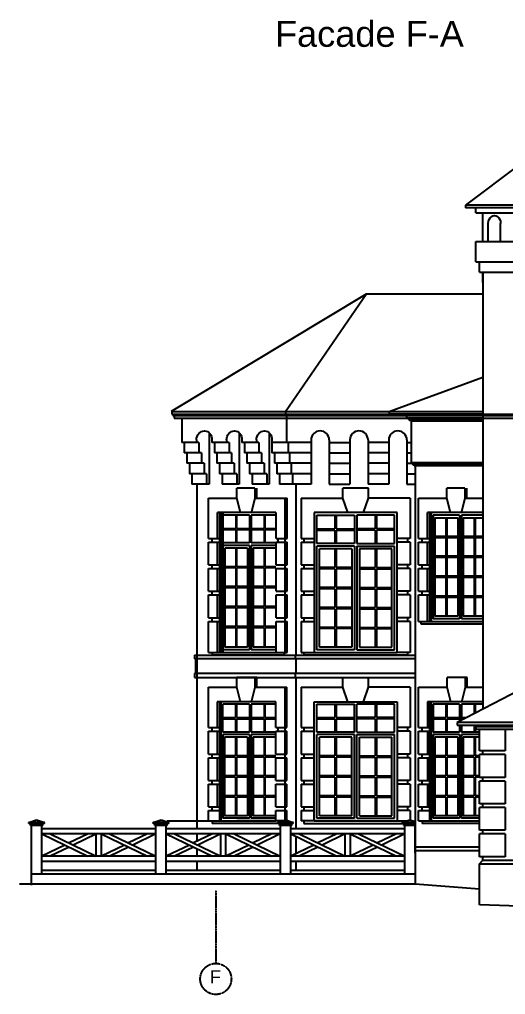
# Model space of a CAD drawing. Header units: millimetres. Extents: x -112665 to -16847, y 30630 to 100849.
# Drawn here: x -80900 to -71514, y 60683 to 79495 of the extents above; entities that cross this region are included whole.
import ezdxf

# ---------------------------------------------------------------- set-up
doc = ezdxf.new("R2010")
doc.units = ezdxf.units.MM
doc.linetypes.add('CENTER2', pattern=[1.125, 0.75, -0.125, 0.125, -0.125])
doc.layers.add('axis', color=40, linetype='CENTER2')
doc.layers.add('wall', color=5, linetype='Continuous')
doc.layers.add('txt', color=7, linetype='Continuous', lineweight=13)
doc.styles.get("Standard").update_dxf_attribs({"font": 'arial.ttf'})

msp = doc.modelspace()

# ---------------------------------------------------------------- linework, layer by layer
at = {"layer": 'axis'}
msp.add_line((-77109, 62688), (-77109, 61283), dxfattribs=at)
at = {"layer": 'axis', "color": 3}
msp.add_circle((-77109, 60983), 300, dxfattribs=at)
at = {"layer": 'wall', "color": 18, "true_color": 0x000000}
for p, q in [((-71224, 76712), (-72289, 75912)), ((-72289, 75912), (-72289, 75862)), ((-70159, 75912), (-72289, 75912)), ((-70159, 75862), (-72289, 75862)), ((-72089, 75762), (-72089, 75862)), ((-72089, 75762), (-70359, 75762)), ((-71949, 75212), (-71949, 75762)), ((-71846, 75212), (-71846, 75562)), ((-71610, 75212), (-71610, 75562)), ((-72089, 75212), (-70359, 75212)), ((-72089, 74818), (-72089, 75212)), ((-72089, 74818), (-70359, 74818)), ((-72019, 74618), (-72019, 74818)), ((-72019, 74618), (-70429, 74618)), ((-71949, 74618), (-71949, 66208)), ((-71949, 74418), (-71949, 74618)), ((-74205, 74196), (-77969, 71932)), ((-75764, 71932), (-74205, 74196)), ((-71949, 74196), (-74205, 74196)), ((-73759, 71932), (-71949, 72593)), ((-77969, 71932), (-71949, 71932)), ((-77961, 71932), (-77961, 71882)), ((-77961, 71882), (-71159, 71882)), ((-77941, 71882), (-77941, 71852)), ((-75764, 71932), (-75764, 71882)), ((-75756, 71882), (-75756, 71852)), ((-73759, 71932), (-73759, 71882)), ((-71949, 71882), (-73759, 71882)), ((-73429, 71882), (-73429, 71802)), ((-77941, 71852), (-71159, 71852)), ((-77911, 71852), (-77911, 71802)), ((-77911, 71802), (-71159, 71802)), ((-77767, 71802), (-77767, 71332)), ((-75743, 71852), (-75743, 71802)), ((-75742, 71802), (-75742, 71332)), ((-71949, 71802), (-73429, 71802)), ((-71949, 71762), (-73349, 71762)), ((-73349, 71742), (-73349, 71762)), ((-71949, 71742), (-73349, 71742)), ((-73329, 70942), (-73329, 71742)), ((-77236, 71519), (-77236, 70532)), ((-76656, 71519), (-76656, 70532)), ((-76077, 71519), (-76077, 70532)), ((-77434, 71332), (-77767, 71332)), ((-77717, 71332), (-77717, 71132)), ((-77484, 71382), (-77484, 71332)), ((-77434, 71332), (-77434, 71132)), ((-77236, 71382), (-77236, 71332)), ((-77187, 71382), (-77187, 71332)), ((-76854, 71332), (-77187, 71332)), ((-77137, 71332), (-77137, 71132)), ((-76904, 71382), (-76904, 71332)), ((-76854, 71332), (-76854, 71132)), ((-76656, 71382), (-76656, 71332)), ((-76607, 71382), (-76607, 71332)), ((-76275, 71332), (-76607, 71332)), ((-76557, 71332), (-76557, 71132)), ((-76324, 71382), (-76324, 71332)), ((-76275, 71332), (-76275, 71132)), ((-76077, 71382), (-76077, 71332)), ((-76027, 71382), (-76027, 71332)), ((-75269, 71332), (-76027, 71332)), ((-76027, 71332), (-76027, 71132)), ((-75713, 71332), (-75713, 71132)), ((-75269, 71382), (-75269, 70532)), ((-74919, 71382), (-74919, 70532)), ((-74919, 71332), (-74519, 71332)), ((-74519, 71382), (-74519, 70532)), ((-74169, 71382), (-74169, 70532)), ((-73769, 71332), (-74169, 71332)), ((-73769, 71382), (-73769, 70532)), ((-73419, 71382), (-73419, 70532)), ((-73419, 71332), (-73329, 71332)), ((-77385, 71132), (-77717, 71132)), ((-77668, 71132), (-77668, 70932)), ((-77385, 71132), (-77385, 70932)), ((-76805, 71132), (-77137, 71132)), ((-77088, 71132), (-77088, 70932)), ((-76805, 71132), (-76805, 70932)), ((-76225, 71132), (-76557, 71132)), ((-76508, 71132), (-76508, 70932)), ((-76225, 71132), (-76225, 70932)), ((-75269, 71132), (-76027, 71132)), ((-75978, 71132), (-75978, 70932)), ((-75309, 71132), (-75709, 71132)), ((-75684, 71132), (-75684, 70932)), ((-74919, 71132), (-74519, 71132)), ((-73769, 71132), (-74169, 71132)), ((-73419, 71132), (-73329, 71132)), ((-77335, 70932), (-77668, 70932)), ((-77618, 70932), (-77618, 70732)), ((-77335, 70932), (-77335, 70732)), ((-76755, 70932), (-77088, 70932)), ((-77038, 70932), (-77038, 70732)), ((-76755, 70932), (-76755, 70732)), ((-76176, 70932), (-76508, 70932)), ((-76458, 70932), (-76458, 70732)), ((-76176, 70932), (-76176, 70732)), ((-75269, 70932), (-75978, 70932)), ((-75928, 70932), (-75928, 70732)), ((-75309, 70932), (-75709, 70932)), ((-75655, 70932), (-75655, 70732)), ((-74919, 70932), (-74519, 70932)), ((-73769, 70932), (-74169, 70932)), ((-73419, 70932), (-73019, 70932)), ((-71949, 70942), (-73329, 70942)), ((-71949, 70902), (-73279, 70902)), ((-73279, 70882), (-73279, 70902)), ((-71949, 70882), (-73279, 70882)), ((-73259, 70882), (-73259, 62812)), ((-77286, 70732), (-77618, 70732)), ((-77569, 70732), (-77569, 70532)), ((-77286, 70732), (-77286, 70532)), ((-76706, 70732), (-77038, 70732)), ((-76989, 70732), (-76989, 70532)), ((-76706, 70732), (-76706, 70532)), ((-76126, 70732), (-76458, 70732)), ((-76409, 70732), (-76409, 70532)), ((-76126, 70732), (-76126, 70532)), ((-75269, 70732), (-75928, 70732)), ((-75879, 70732), (-75879, 70532)), ((-75309, 70732), (-75709, 70732)), ((-75626, 70732), (-75626, 70532)), ((-74919, 70732), (-74519, 70732)), ((-73769, 70732), (-74169, 70732)), ((-73419, 70732), (-73259, 70732)), ((-77236, 70532), (-77569, 70532)), ((-77469, 63882), (-77469, 70532)), ((-76656, 70532), (-76989, 70532)), ((-76354, 70452), (-76703, 70452)), ((-76703, 70262), (-76703, 70452)), ((-76077, 70532), (-76409, 70532)), ((-76349, 70262), (-76349, 70452)), ((-76314, 70262), (-76314, 70452)), ((-75269, 70532), (-75879, 70532)), ((-75309, 70532), (-75709, 70532)), ((-75557, 67232), (-75557, 70532)), ((-75557, 67232), (-75557, 70532)), ((-74919, 70532), (-74519, 70532)), ((-74158, 70452), (-74658, 70452)), ((-74658, 70262), (-74658, 70452)), ((-73769, 70532), (-74169, 70532)), ((-74158, 70262), (-74158, 70452)), ((-73419, 70532), (-73259, 70532)), ((-72299, 70452), (-72647, 70452)), ((-72647, 70262), (-72647, 70452)), ((-72294, 70262), (-72294, 70452)), ((-72258, 70262), (-72258, 70452)), ((-77251, 69482), (-77251, 70262)), ((-77251, 70262), (-76703, 70262)), ((-76632, 69982), (-76703, 70262)), ((-76420, 69982), (-76349, 70262)), ((-76349, 70262), (-75734, 70262)), ((-75769, 67282), (-75769, 70262)), ((-75734, 69482), (-75734, 70262)), ((-75458, 70262), (-75458, 69482)), ((-75458, 70262), (-74658, 70262)), ((-74558, 69982), (-74658, 70262)), ((-74258, 69982), (-74158, 70262)), ((-73358, 70262), (-74158, 70262)), ((-73358, 70262), (-73358, 69482)), ((-73196, 70262), (-72647, 70262)), ((-73196, 69482), (-73196, 70262)), ((-72577, 69982), (-72647, 70262)), ((-72364, 69982), (-72294, 70262)), ((-72294, 70262), (-71949, 70262)), ((-75947, 69982), (-77078, 69982)), ((-77074, 69482), (-77074, 69982)), ((-77039, 69982), (-77039, 67282)), ((-77008, 69982), (-77008, 67282)), ((-76968, 67282), (-76968, 69982)), ((-75946, 69482), (-75946, 69982)), ((-75208, 69982), (-75208, 67282)), ((-73608, 69982), (-75208, 69982)), ((-73608, 67282), (-73608, 69982)), ((-71949, 69982), (-73023, 69982)), ((-73019, 69482), (-73019, 69982)), ((-72983, 69982), (-72983, 67882)), ((-72952, 69982), (-72952, 67882)), ((-76972, 69932), (-76972, 69397)), ((-76460, 69932), (-76972, 69932)), ((-76725, 69932), (-76725, 69677)), ((-76707, 69932), (-76707, 69677)), ((-76460, 69932), (-76460, 69397)), ((-76424, 69932), (-76424, 69397)), ((-75947, 69932), (-76424, 69932)), ((-76177, 69932), (-76177, 69677)), ((-76159, 69932), (-76159, 69677)), ((-75158, 69382), (-75158, 69932)), ((-75158, 69932), (-74433, 69932)), ((-74808, 69932), (-74808, 69670)), ((-74808, 69932), (-74808, 69670)), ((-74783, 69932), (-74783, 69670)), ((-74783, 69932), (-74783, 69670)), ((-74433, 69932), (-74433, 69382)), ((-74383, 69932), (-74383, 69382)), ((-73658, 69932), (-74383, 69932)), ((-74033, 69932), (-74033, 69670)), ((-74033, 69932), (-74033, 69670)), ((-74008, 69932), (-74008, 69670)), ((-74008, 69932), (-74008, 69670)), ((-73658, 69382), (-73658, 69932)), ((-72913, 69932), (-72913, 67932)), ((-72400, 69932), (-72913, 69932)), ((-72877, 69882), (-72877, 67982)), ((-72877, 69882), (-72435, 69882)), ((-72665, 69882), (-72665, 67982)), ((-72648, 69882), (-72648, 67982)), ((-72435, 69882), (-72435, 67982)), ((-72400, 69932), (-72400, 67932)), ((-72365, 69932), (-72365, 67932)), ((-71949, 69932), (-72365, 69932)), ((-72329, 69882), (-72329, 67982)), ((-72329, 69882), (-71949, 69882)), ((-72117, 69882), (-72117, 67982)), ((-72100, 69882), (-72100, 67982)), ((-76972, 69677), (-76725, 69677)), ((-76972, 69652), (-76725, 69652)), ((-76725, 69652), (-76725, 69397)), ((-76707, 69677), (-76460, 69677)), ((-76707, 69652), (-76707, 69397)), ((-76707, 69652), (-76460, 69652)), ((-76424, 69677), (-76177, 69677)), ((-76424, 69652), (-76177, 69652)), ((-76177, 69652), (-76177, 69397)), ((-76159, 69677), (-75947, 69677)), ((-76159, 69652), (-76159, 69397)), ((-76159, 69652), (-75947, 69652)), ((-75158, 69670), (-74808, 69670)), ((-75158, 69645), (-74808, 69645)), ((-74808, 69645), (-74808, 69382)), ((-74808, 69645), (-74808, 69382)), ((-74783, 69670), (-74433, 69670)), ((-74783, 69645), (-74433, 69645)), ((-74783, 69645), (-74783, 69382)), ((-74783, 69645), (-74783, 69382)), ((-74033, 69670), (-74383, 69670)), ((-74033, 69645), (-74383, 69645)), ((-74033, 69645), (-74033, 69382)), ((-74033, 69645), (-74033, 69382)), ((-73658, 69670), (-74008, 69670)), ((-74008, 69645), (-74008, 69382)), ((-73658, 69645), (-74008, 69645)), ((-74008, 69645), (-74008, 69382)), ((-77251, 69482), (-77039, 69482)), ((-77180, 69412), (-77180, 69482)), ((-75946, 69482), (-75734, 69482)), ((-75910, 69482), (-75910, 69412)), ((-75458, 69482), (-75208, 69482)), ((-75408, 69482), (-75408, 69412)), ((-73358, 69482), (-73608, 69482)), ((-73408, 69482), (-73408, 69412)), ((-73196, 69482), (-72983, 69482)), ((-73125, 69412), (-73125, 69482)), ((-72435, 69522), (-72877, 69522)), ((-72435, 69497), (-72877, 69497)), ((-71949, 69522), (-72329, 69522)), ((-71949, 69497), (-72329, 69497)), ((-77251, 68972), (-77251, 69412)), ((-77251, 69412), (-77039, 69412)), ((-77074, 68972), (-77074, 69412)), ((-76460, 69397), (-76972, 69397)), ((-76972, 69347), (-76972, 67332)), ((-76460, 69347), (-76972, 69347)), ((-76937, 69297), (-76937, 67382)), ((-76495, 69297), (-76937, 69297)), ((-76725, 69297), (-76725, 68937)), ((-76707, 69297), (-76707, 68937)), ((-76495, 69297), (-76495, 67382)), ((-76460, 69347), (-76460, 67332)), ((-75947, 69397), (-76424, 69397)), ((-76424, 69347), (-76424, 67332)), ((-75947, 69347), (-76424, 69347)), ((-76389, 69297), (-76389, 67382)), ((-75947, 69297), (-76389, 69297)), ((-76177, 69297), (-76177, 68937)), ((-76159, 69297), (-76159, 68937)), ((-75946, 68972), (-75946, 69412)), ((-75946, 69412), (-75734, 69412)), ((-75734, 68972), (-75734, 69412)), ((-75458, 69412), (-75458, 68972)), ((-75458, 69412), (-75208, 69412)), ((-74433, 69382), (-75158, 69382)), ((-75158, 67332), (-75158, 69332)), ((-74433, 69332), (-75158, 69332)), ((-75108, 67382), (-75108, 69282)), ((-74483, 69282), (-75108, 69282)), ((-74808, 69282), (-74808, 68922)), ((-74783, 69282), (-74783, 68922)), ((-74483, 69282), (-74483, 67382)), ((-74433, 69332), (-74433, 67332)), ((-74383, 69382), (-73658, 69382)), ((-74383, 69332), (-74383, 67332)), ((-74383, 69332), (-73658, 69332)), ((-74333, 69282), (-74333, 67382)), ((-73708, 69282), (-74333, 69282)), ((-74033, 69282), (-74033, 68922)), ((-74008, 69282), (-74008, 68922)), ((-73708, 67382), (-73708, 69282)), ((-73658, 67332), (-73658, 69332)), ((-73358, 69412), (-73608, 69412)), ((-73358, 69412), (-73358, 68972)), ((-73196, 68972), (-73196, 69412)), ((-73196, 69412), (-72983, 69412)), ((-73019, 68972), (-73019, 69412)), ((-72435, 69137), (-72877, 69137)), ((-72435, 69112), (-72877, 69112)), ((-71949, 69137), (-72329, 69137)), ((-71949, 69112), (-72329, 69112)), ((-77251, 68972), (-77039, 68972)), ((-77251, 68462), (-77251, 68902)), ((-77251, 68902), (-77039, 68902)), ((-77180, 68902), (-77180, 68972)), ((-77074, 68462), (-77074, 68902)), ((-76725, 68937), (-76937, 68937)), ((-76725, 68912), (-76937, 68912)), ((-76725, 68912), (-76725, 68552)), ((-76495, 68937), (-76707, 68937)), ((-76707, 68912), (-76707, 68552)), ((-76495, 68912), (-76707, 68912)), ((-76177, 68937), (-76389, 68937)), ((-76177, 68912), (-76389, 68912)), ((-76177, 68912), (-76177, 68552)), ((-75947, 68937), (-76159, 68937)), ((-75947, 68912), (-76159, 68912)), ((-76159, 68912), (-76159, 68552)), ((-75946, 68972), (-75734, 68972)), ((-75946, 68462), (-75946, 68902)), ((-75946, 68902), (-75734, 68902)), ((-75734, 68462), (-75734, 68902)), ((-75458, 68972), (-75208, 68972)), ((-75458, 68902), (-75208, 68902)), ((-75458, 68902), (-75458, 68462)), ((-75408, 68972), (-75408, 68902)), ((-74808, 68922), (-75108, 68922)), ((-74808, 68897), (-75108, 68897)), ((-74808, 68897), (-74808, 68537)), ((-74483, 68922), (-74783, 68922)), ((-74483, 68897), (-74783, 68897)), ((-74783, 68897), (-74783, 68537)), ((-74333, 68922), (-74033, 68922)), ((-74333, 68897), (-74033, 68897)), ((-74033, 68897), (-74033, 68537)), ((-74008, 68922), (-73708, 68922)), ((-74008, 68897), (-73708, 68897)), ((-74008, 68897), (-74008, 68537)), ((-73358, 68972), (-73608, 68972)), ((-73358, 68902), (-73608, 68902)), ((-73408, 68972), (-73408, 68902)), ((-73358, 68902), (-73358, 68462)), ((-73196, 68972), (-72983, 68972)), ((-73196, 68902), (-72983, 68902)), ((-73196, 68462), (-73196, 68902)), ((-73125, 68902), (-73125, 68972)), ((-73019, 68462), (-73019, 68902)), ((-72435, 68752), (-72877, 68752)), ((-72435, 68727), (-72877, 68727)), ((-71949, 68752), (-72329, 68752)), ((-71949, 68727), (-72329, 68727)), ((-76725, 68552), (-76937, 68552)), ((-76725, 68527), (-76937, 68527)), ((-76725, 68527), (-76725, 68167)), ((-76495, 68552), (-76707, 68552)), ((-76495, 68527), (-76707, 68527)), ((-76707, 68527), (-76707, 68167)), ((-76177, 68552), (-76389, 68552)), ((-76177, 68527), (-76389, 68527)), ((-76177, 68527), (-76177, 68167)), ((-75947, 68552), (-76159, 68552)), ((-75947, 68527), (-76159, 68527)), ((-76159, 68527), (-76159, 68167)), ((-74808, 68537), (-75108, 68537)), ((-74808, 68512), (-75108, 68512)), ((-74808, 68512), (-74808, 68152)), ((-74483, 68537), (-74783, 68537)), ((-74483, 68512), (-74783, 68512)), ((-74783, 68512), (-74783, 68152)), ((-74333, 68537), (-74033, 68537)), ((-74333, 68512), (-74033, 68512)), ((-74033, 68512), (-74033, 68152)), ((-74008, 68537), (-73708, 68537)), ((-74008, 68512), (-73708, 68512)), ((-74008, 68512), (-74008, 68152)), ((-77251, 68462), (-77039, 68462)), ((-77251, 67952), (-77251, 68392)), ((-77251, 68392), (-77039, 68392)), ((-77180, 68392), (-77180, 68462)), ((-77074, 67952), (-77074, 68392)), ((-75946, 68462), (-75734, 68462)), ((-75946, 67952), (-75946, 68392)), ((-75946, 68392), (-75734, 68392)), ((-75734, 67952), (-75734, 68392)), ((-75458, 68462), (-75208, 68462)), ((-75458, 68392), (-75208, 68392)), ((-75458, 68392), (-75458, 67952)), ((-75408, 68462), (-75408, 68392)), ((-73358, 68462), (-73608, 68462)), ((-73358, 68392), (-73608, 68392)), ((-73408, 68462), (-73408, 68392)), ((-73358, 68392), (-73358, 67952)), ((-73196, 68462), (-72983, 68462)), ((-73196, 68392), (-72983, 68392)), ((-73196, 67882), (-73196, 68392)), ((-73125, 68392), (-73125, 68462)), ((-73019, 67882), (-73019, 68392)), ((-72435, 68367), (-72877, 68367)), ((-72435, 68342), (-72877, 68342)), ((-71949, 68367), (-72329, 68367)), ((-71949, 68342), (-72329, 68342)), ((-76725, 68167), (-76937, 68167)), ((-76725, 68142), (-76937, 68142)), ((-76725, 68142), (-76725, 67782)), ((-76495, 68167), (-76707, 68167)), ((-76707, 68142), (-76707, 67782)), ((-76495, 68142), (-76707, 68142)), ((-76177, 68167), (-76389, 68167)), ((-76177, 68142), (-76389, 68142)), ((-76177, 68142), (-76177, 67782)), ((-75947, 68167), (-76159, 68167)), ((-76159, 68142), (-76159, 67782)), ((-75947, 68142), (-76159, 68142)), ((-74808, 68152), (-75108, 68152)), ((-74808, 68127), (-75108, 68127)), ((-74808, 68127), (-74808, 67767)), ((-74483, 68152), (-74783, 68152)), ((-74483, 68127), (-74783, 68127)), ((-74783, 68127), (-74783, 67767)), ((-74333, 68152), (-74033, 68152)), ((-74333, 68127), (-74033, 68127)), ((-74033, 68127), (-74033, 67767)), ((-74008, 68152), (-73708, 68152)), ((-74008, 68127), (-73708, 68127)), ((-74008, 68127), (-74008, 67767)), ((-77251, 67952), (-77039, 67952)), ((-77180, 67882), (-77180, 67952)), ((-75946, 67952), (-75734, 67952)), ((-75458, 67952), (-75208, 67952)), ((-75408, 67952), (-75408, 67882)), ((-73358, 67952), (-73608, 67952)), ((-73408, 67952), (-73408, 67882)), ((-72400, 67932), (-72913, 67932)), ((-72435, 67982), (-72877, 67982)), ((-71949, 67932), (-72365, 67932)), ((-71949, 67982), (-72329, 67982)), ((-77251, 67282), (-77251, 67882)), ((-77251, 67882), (-77039, 67882)), ((-77074, 67282), (-77074, 67882)), ((-76725, 67782), (-76937, 67782)), ((-76725, 67757), (-76937, 67757)), ((-76725, 67757), (-76725, 67397)), ((-76495, 67782), (-76707, 67782)), ((-76707, 67757), (-76707, 67397)), ((-76495, 67757), (-76707, 67757)), ((-76177, 67782), (-76389, 67782)), ((-76177, 67757), (-76389, 67757)), ((-76177, 67757), (-76177, 67397)), ((-75947, 67782), (-76159, 67782)), ((-76159, 67757), (-76159, 67397)), ((-75947, 67757), (-76159, 67757)), ((-75946, 67282), (-75946, 67882)), ((-75946, 67882), (-75734, 67882)), ((-75734, 67282), (-75734, 67882)), ((-75458, 67882), (-75458, 67282)), ((-75458, 67882), (-75208, 67882)), ((-74808, 67767), (-75108, 67767)), ((-74808, 67742), (-75108, 67742)), ((-74808, 67742), (-74808, 67382)), ((-74483, 67767), (-74783, 67767)), ((-74783, 67742), (-74783, 67382)), ((-74483, 67742), (-74783, 67742)), ((-74333, 67767), (-74033, 67767)), ((-74333, 67742), (-74033, 67742)), ((-74033, 67742), (-74033, 67382)), ((-74008, 67767), (-73708, 67767)), ((-74008, 67742), (-74008, 67382)), ((-74008, 67742), (-73708, 67742)), ((-73358, 67882), (-73608, 67882)), ((-73358, 67882), (-73358, 67282)), ((-73196, 67882), (-72983, 67882)), ((-73148, 67882), (-73148, 67832)), ((-73148, 67832), (-71949, 67832)), ((-72983, 67882), (-71949, 67882)), ((-68989, 67732), (-72449, 65932)), ((-76495, 67382), (-76937, 67382)), ((-75947, 67382), (-76389, 67382)), ((-74483, 67382), (-75108, 67382)), ((-74333, 67382), (-73708, 67382)), ((-77519, 67232), (-77519, 67159)), ((-77519, 67232), (-73259, 67232)), ((-77251, 67282), (-75734, 67282)), ((-77181, 67282), (-77181, 67232)), ((-75790, 67232), (-77181, 67232)), ((-76460, 67332), (-76972, 67332)), ((-75947, 67332), (-76424, 67332)), ((-75790, 67282), (-75790, 67232)), ((-75574, 67232), (-75574, 67159)), ((-75458, 67282), (-75208, 67282)), ((-75408, 67282), (-75408, 67232)), ((-73408, 67232), (-75408, 67232)), ((-75208, 67282), (-73608, 67282)), ((-74433, 67332), (-75158, 67332)), ((-74383, 67332), (-73658, 67332)), ((-73358, 67282), (-73608, 67282)), ((-73408, 67282), (-73408, 67232)), ((-73259, 67159), (-77519, 67159)), ((-77503, 67159), (-77503, 66876)), ((-75557, 66876), (-75557, 67159)), ((-75557, 66876), (-75557, 67159)), ((-77519, 66876), (-77519, 66802)), ((-73259, 66876), (-77519, 66876)), ((-77519, 66802), (-73259, 66802)), ((-76315, 66802), (-76704, 66802)), ((-76704, 66612), (-76704, 66802)), ((-76351, 66612), (-76351, 66802)), ((-76315, 66612), (-76315, 66802)), ((-75577, 66876), (-75577, 66802)), ((-75557, 63882), (-75557, 66802)), ((-75557, 63982), (-75557, 66802)), ((-74658, 66802), (-74158, 66802)), ((-74658, 66612), (-74658, 66802)), ((-74158, 66612), (-74158, 66802)), ((-72643, 66612), (-72643, 66802)), ((-72254, 66802), (-72643, 66802)), ((-72290, 66612), (-72290, 66802)), ((-72254, 66612), (-72254, 66802)), ((-77252, 65832), (-77252, 66612)), ((-77252, 66612), (-76704, 66612)), ((-76633, 66332), (-76704, 66612)), ((-76421, 66332), (-76351, 66612)), ((-76351, 66612), (-75735, 66612)), ((-75770, 64032), (-75770, 66612)), ((-75735, 65832), (-75735, 66612)), ((-75458, 66612), (-75458, 65832)), ((-75458, 66612), (-74658, 66612)), ((-74558, 66332), (-74658, 66612)), ((-74258, 66332), (-74158, 66612)), ((-73358, 66612), (-74158, 66612)), ((-73358, 66612), (-73358, 65832)), ((-73192, 65832), (-73192, 66612)), ((-73192, 66612), (-72643, 66612)), ((-72573, 66332), (-72643, 66612)), ((-72360, 66332), (-72290, 66612)), ((-72290, 66612), (-71949, 66612)), ((-75948, 66332), (-77080, 66332)), ((-77076, 65832), (-77076, 66332)), ((-77040, 66332), (-77040, 64032)), ((-77009, 66332), (-77009, 64032)), ((-76461, 66282), (-76974, 66282)), ((-76974, 65747), (-76974, 66282)), ((-76726, 66282), (-76726, 66027)), ((-76708, 66282), (-76708, 66027)), ((-76461, 66282), (-76461, 65747)), ((-76426, 66282), (-76426, 65747)), ((-75948, 66282), (-76426, 66282)), ((-76178, 66282), (-76178, 66027)), ((-76160, 66282), (-76160, 66027)), ((-75947, 65832), (-75947, 66332)), ((-75208, 64032), (-75208, 66332)), ((-75208, 66332), (-73608, 66332)), ((-75158, 65747), (-75158, 66282)), ((-75158, 66282), (-74433, 66282)), ((-74808, 66282), (-74808, 66027)), ((-74783, 66282), (-74783, 66027)), ((-74433, 65747), (-74433, 66282)), ((-74383, 65747), (-74383, 66282)), ((-73658, 66282), (-74383, 66282)), ((-74033, 66282), (-74033, 66027)), ((-74008, 66282), (-74008, 66027)), ((-73658, 65747), (-73658, 66282)), ((-73608, 66332), (-73608, 64032)), ((-71949, 66332), (-73019, 66332)), ((-73015, 65832), (-73015, 66332)), ((-72979, 66332), (-72979, 64032)), ((-72948, 66332), (-72948, 64032)), ((-72948, 66332), (-72948, 64032)), ((-72913, 66282), (-72913, 65747)), ((-72400, 66282), (-72913, 66282)), ((-72665, 66282), (-72665, 66027)), ((-72648, 66282), (-72648, 66027)), ((-72400, 66282), (-72400, 65958)), ((-72365, 66282), (-72365, 65976)), ((-71949, 66282), (-72365, 66282)), ((-72117, 66282), (-72117, 66105)), ((-72100, 66282), (-72100, 66114)), ((-76974, 66027), (-76726, 66027)), ((-76974, 66002), (-76726, 66002)), ((-76726, 66002), (-76726, 65747)), ((-76708, 66027), (-76461, 66027)), ((-76708, 66002), (-76708, 65747)), ((-76708, 66002), (-76461, 66002)), ((-76426, 66027), (-76178, 66027)), ((-76426, 66002), (-76178, 66002)), ((-76178, 66002), (-76178, 65747)), ((-76160, 66027), (-75948, 66027)), ((-76160, 66002), (-76160, 65747)), ((-76160, 66002), (-75948, 66002)), ((-75158, 66027), (-74808, 66027)), ((-75158, 66002), (-74808, 66002)), ((-74808, 66002), (-74808, 65747)), ((-74783, 66027), (-74433, 66027)), ((-74783, 66002), (-74783, 65747)), ((-74783, 66002), (-74433, 66002)), ((-74033, 66027), (-74383, 66027)), ((-74033, 66002), (-74383, 66002)), ((-74033, 66002), (-74033, 65747)), ((-73658, 66027), (-74008, 66027)), ((-74008, 66002), (-74008, 65747)), ((-73658, 66002), (-74008, 66002)), ((-72913, 66027), (-72665, 66027)), ((-72913, 66002), (-72665, 66002)), ((-72665, 66002), (-72665, 65747)), ((-72648, 66027), (-72400, 66027)), ((-72648, 66002), (-72648, 65747)), ((-72648, 66002), (-72400, 66002)), ((-63139, 65932), (-72449, 65932)), ((-72449, 65932), (-72449, 65882)), ((-72449, 65882), (-63139, 65882)), ((-72400, 65882), (-72400, 65747)), ((-72365, 66027), (-72266, 66027)), ((-72365, 66002), (-72314, 66002)), ((-72365, 65882), (-72365, 65747)), ((-72119, 65882), (-72119, 65852)), ((-72119, 65852), (-63469, 65852)), ((-72117, 65852), (-72117, 65747)), ((-72100, 65852), (-72100, 65747)), ((-72089, 65852), (-72089, 65802)), ((-77252, 65832), (-77040, 65832)), ((-77252, 65762), (-77040, 65762)), ((-77252, 65322), (-77252, 65762)), ((-77182, 65762), (-77182, 65832)), ((-77076, 65322), (-77076, 65762)), ((-76461, 65747), (-76974, 65747)), ((-76974, 65697), (-76974, 64082)), ((-76461, 65697), (-76974, 65697)), ((-76461, 65697), (-76461, 64082)), ((-75948, 65747), (-76426, 65747)), ((-76426, 65697), (-76426, 64082)), ((-75948, 65697), (-76426, 65697)), ((-75947, 65832), (-75735, 65832)), ((-75947, 65762), (-75735, 65762)), ((-75947, 65322), (-75947, 65762)), ((-75912, 65832), (-75912, 65762)), ((-75735, 65322), (-75735, 65762)), ((-75458, 65832), (-75208, 65832)), ((-75458, 65762), (-75208, 65762)), ((-75458, 65762), (-75458, 65322)), ((-75408, 65832), (-75408, 65762)), ((-74433, 65747), (-75158, 65747)), ((-75158, 64082), (-75158, 65697)), ((-74433, 65697), (-75158, 65697)), ((-74433, 64082), (-74433, 65697)), ((-74383, 65747), (-73658, 65747)), ((-74383, 65697), (-73658, 65697)), ((-74383, 64082), (-74383, 65697)), ((-73658, 64082), (-73658, 65697)), ((-73358, 65832), (-73608, 65832)), ((-73358, 65762), (-73608, 65762)), ((-73408, 65832), (-73408, 65762)), ((-73358, 65762), (-73358, 65322)), ((-73192, 65832), (-72979, 65832)), ((-73192, 65322), (-73192, 65762)), ((-73192, 65762), (-72979, 65762)), ((-73121, 65762), (-73121, 65832)), ((-73015, 65322), (-73015, 65762)), ((-72400, 65747), (-72913, 65747)), ((-72913, 65697), (-72913, 64082)), ((-72400, 65697), (-72913, 65697)), ((-72400, 65697), (-72400, 64082)), ((-72019, 65747), (-72365, 65747)), ((-72019, 65697), (-72365, 65697)), ((-72365, 65697), (-72365, 64082)), ((-72089, 65802), (-63499, 65802)), ((-72019, 65382), (-72019, 65802)), ((-71519, 65802), (-71519, 65382)), ((-76938, 65647), (-76938, 64132)), ((-76496, 65647), (-76938, 65647)), ((-76726, 65647), (-76726, 65287)), ((-76708, 65647), (-76708, 65287)), ((-76496, 65647), (-76496, 64132)), ((-76390, 65647), (-76390, 64132)), ((-75948, 65647), (-76390, 65647)), ((-76178, 65647), (-76178, 65287)), ((-76160, 65647), (-76160, 65287)), ((-75108, 64132), (-75108, 65647)), ((-74483, 65647), (-75108, 65647)), ((-74808, 65647), (-74808, 65287)), ((-74783, 65647), (-74783, 65287)), ((-74483, 64132), (-74483, 65647)), ((-74333, 65647), (-73708, 65647)), ((-74333, 64132), (-74333, 65647)), ((-74033, 65647), (-74033, 65287)), ((-74008, 65647), (-74008, 65287)), ((-73708, 64132), (-73708, 65647)), ((-72877, 65647), (-72877, 64132)), ((-72435, 65647), (-72877, 65647)), ((-72665, 65647), (-72665, 65287)), ((-72648, 65647), (-72648, 65287)), ((-72435, 65647), (-72435, 64132)), ((-72019, 65647), (-72329, 65647)), ((-72329, 65647), (-72329, 64132)), ((-72117, 65647), (-72117, 65287)), ((-72100, 65647), (-72100, 65287)), ((-77252, 65322), (-77040, 65322)), ((-77182, 65252), (-77182, 65322)), ((-76726, 65287), (-76938, 65287)), ((-76496, 65287), (-76708, 65287)), ((-76178, 65287), (-76390, 65287)), ((-75948, 65287), (-76160, 65287)), ((-75947, 65322), (-75735, 65322)), ((-75458, 65322), (-75208, 65322)), ((-75408, 65322), (-75408, 65252)), ((-74808, 65287), (-75108, 65287)), ((-74483, 65287), (-74783, 65287)), ((-74333, 65287), (-74033, 65287)), ((-74008, 65287), (-73708, 65287)), ((-73358, 65322), (-73608, 65322)), ((-73408, 65322), (-73408, 65252)), ((-73192, 65322), (-72979, 65322)), ((-73121, 65252), (-73121, 65322)), ((-72665, 65287), (-72877, 65287)), ((-72435, 65287), (-72648, 65287)), ((-72117, 65287), (-72329, 65287)), ((-72019, 65287), (-72100, 65287)), ((-71519, 65382), (-72019, 65382)), ((-72019, 64872), (-72019, 65312)), ((-71519, 65312), (-72019, 65312)), ((-71949, 65312), (-71949, 65382)), ((-71519, 65312), (-71519, 64872)), ((-77252, 64812), (-77252, 65252)), ((-77252, 65252), (-77040, 65252)), ((-77076, 64812), (-77076, 65252)), ((-76726, 65262), (-76938, 65262)), ((-76726, 65262), (-76726, 64902)), ((-76708, 65262), (-76708, 64902)), ((-76496, 65262), (-76708, 65262)), ((-76178, 65262), (-76390, 65262)), ((-76178, 65262), (-76178, 64902)), ((-75948, 65262), (-76160, 65262)), ((-76160, 65262), (-76160, 64902)), ((-75947, 65252), (-75735, 65252)), ((-75947, 64812), (-75947, 65252)), ((-75735, 64812), (-75735, 65252)), ((-75458, 65252), (-75208, 65252)), ((-75458, 65252), (-75458, 64812)), ((-74808, 65262), (-75108, 65262)), ((-74808, 65262), (-74808, 64902)), ((-74783, 65262), (-74783, 64902)), ((-74483, 65262), (-74783, 65262)), ((-74333, 65262), (-74033, 65262)), ((-74033, 65262), (-74033, 64902)), ((-74008, 65262), (-73708, 65262)), ((-74008, 65262), (-74008, 64902)), ((-73358, 65252), (-73608, 65252)), ((-73358, 65252), (-73358, 64812)), ((-73192, 65252), (-72979, 65252)), ((-73192, 64812), (-73192, 65252)), ((-73015, 64812), (-73015, 65252)), ((-72665, 65262), (-72877, 65262)), ((-72665, 65262), (-72665, 64902)), ((-72435, 65262), (-72648, 65262)), ((-72648, 65262), (-72648, 64902)), ((-72117, 65262), (-72329, 65262)), ((-72117, 65262), (-72117, 64902)), ((-72100, 65262), (-72100, 64902)), ((-72019, 65262), (-72100, 65262)), ((-77252, 64812), (-77040, 64812)), ((-77252, 64302), (-77252, 64742)), ((-77252, 64742), (-77040, 64742)), ((-77182, 64742), (-77182, 64812)), ((-77076, 64302), (-77076, 64742)), ((-76726, 64902), (-76938, 64902)), ((-76726, 64877), (-76938, 64877)), ((-76726, 64877), (-76726, 64517)), ((-76496, 64902), (-76708, 64902)), ((-76496, 64877), (-76708, 64877)), ((-76708, 64877), (-76708, 64517)), ((-76178, 64902), (-76390, 64902)), ((-76178, 64877), (-76390, 64877)), ((-76178, 64877), (-76178, 64517)), ((-75948, 64902), (-76160, 64902)), ((-75948, 64877), (-76160, 64877)), ((-76160, 64877), (-76160, 64517)), ((-75947, 64812), (-75735, 64812)), ((-75947, 64302), (-75947, 64742)), ((-75947, 64742), (-75735, 64742)), ((-75735, 64302), (-75735, 64742)), ((-75458, 64812), (-75208, 64812)), ((-75458, 64742), (-75458, 64302)), ((-75458, 64742), (-75208, 64742)), ((-75408, 64812), (-75408, 64742)), ((-74808, 64902), (-75108, 64902)), ((-74808, 64877), (-75108, 64877)), ((-74808, 64877), (-74808, 64517)), ((-74483, 64902), (-74783, 64902)), ((-74783, 64877), (-74783, 64517)), ((-74483, 64877), (-74783, 64877)), ((-74333, 64902), (-74033, 64902)), ((-74333, 64877), (-74033, 64877)), ((-74033, 64877), (-74033, 64517)), ((-74008, 64902), (-73708, 64902)), ((-74008, 64877), (-74008, 64517)), ((-74008, 64877), (-73708, 64877)), ((-73358, 64812), (-73608, 64812)), ((-73358, 64742), (-73608, 64742)), ((-73408, 64812), (-73408, 64742)), ((-73358, 64742), (-73358, 64302)), ((-73192, 64812), (-72979, 64812)), ((-73192, 64302), (-73192, 64742)), ((-73192, 64742), (-72979, 64742)), ((-73121, 64742), (-73121, 64812)), ((-73015, 64302), (-73015, 64742)), ((-72665, 64902), (-72877, 64902)), ((-72665, 64877), (-72877, 64877)), ((-72665, 64877), (-72665, 64517)), ((-72435, 64902), (-72648, 64902)), ((-72648, 64877), (-72648, 64517)), ((-72435, 64877), (-72648, 64877)), ((-72117, 64902), (-72329, 64902)), ((-72117, 64877), (-72329, 64877)), ((-72117, 64877), (-72117, 64517)), ((-72019, 64902), (-72100, 64902)), ((-72100, 64877), (-72100, 64517)), ((-72019, 64877), (-72100, 64877)), ((-71519, 64872), (-72019, 64872)), ((-72019, 64362), (-72019, 64802)), ((-71519, 64802), (-72019, 64802)), ((-71949, 64802), (-71949, 64872)), ((-71519, 64802), (-71519, 64362)), ((-76726, 64517), (-76938, 64517)), ((-76726, 64492), (-76938, 64492)), ((-76726, 64492), (-76726, 64132)), ((-76496, 64517), (-76708, 64517)), ((-76708, 64492), (-76708, 64132)), ((-76496, 64492), (-76708, 64492)), ((-76178, 64517), (-76390, 64517)), ((-76178, 64492), (-76390, 64492)), ((-76178, 64492), (-76178, 64132)), ((-75948, 64517), (-76160, 64517)), ((-76160, 64492), (-76160, 64132)), ((-75948, 64492), (-76160, 64492)), ((-74808, 64517), (-75108, 64517)), ((-74808, 64492), (-75108, 64492)), ((-74808, 64492), (-74808, 64132)), ((-74483, 64517), (-74783, 64517)), ((-74783, 64492), (-74783, 64132)), ((-74483, 64492), (-74783, 64492)), ((-74333, 64517), (-74033, 64517)), ((-74333, 64492), (-74033, 64492)), ((-74033, 64492), (-74033, 64132)), ((-74008, 64517), (-73708, 64517)), ((-74008, 64492), (-74008, 64132)), ((-74008, 64492), (-73708, 64492)), ((-72665, 64517), (-72877, 64517)), ((-72665, 64492), (-72877, 64492)), ((-72665, 64492), (-72665, 64132)), ((-72435, 64517), (-72648, 64517)), ((-72648, 64492), (-72648, 64132)), ((-72435, 64492), (-72648, 64492)), ((-72117, 64517), (-72329, 64517)), ((-72117, 64492), (-72329, 64492)), ((-72117, 64492), (-72117, 64132)), ((-72019, 64517), (-72100, 64517)), ((-72100, 64492), (-72100, 64132)), ((-72019, 64492), (-72100, 64492)), ((-71519, 64362), (-72019, 64362)), ((-71949, 64292), (-71949, 64362)), ((-77252, 64302), (-77040, 64302)), ((-77252, 64232), (-77040, 64232)), ((-77252, 64032), (-77252, 64232)), ((-77182, 64232), (-77182, 64302)), ((-75947, 64302), (-75735, 64302)), ((-75947, 64032), (-75947, 64232)), ((-75947, 64232), (-75735, 64232)), ((-75735, 64032), (-75735, 64232)), ((-75458, 64302), (-75208, 64302)), ((-75458, 64232), (-75208, 64232)), ((-75458, 64232), (-75458, 64032)), ((-75408, 64302), (-75408, 64232)), ((-73358, 64302), (-73608, 64302)), ((-73358, 64232), (-73608, 64232)), ((-73408, 64302), (-73408, 64232)), ((-73358, 64232), (-73358, 64052)), ((-73192, 64302), (-72979, 64302)), ((-73192, 64032), (-73192, 64232)), ((-73192, 64232), (-72979, 64232)), ((-73121, 64232), (-73121, 64302)), ((-72019, 63852), (-72019, 64292)), ((-71519, 64292), (-72019, 64292)), ((-71519, 64292), (-71519, 63852)), ((-80719, 64002), (-80569, 64052)), ((-80419, 64002), (-80719, 64002)), ((-80719, 63982), (-80719, 64002)), ((-80419, 63982), (-80719, 63982)), ((-80689, 63942), (-80689, 63982)), ((-80569, 64052), (-80419, 64002)), ((-80449, 63942), (-80449, 63982)), ((-80419, 63982), (-80419, 64002)), ((-78316, 64002), (-78166, 64052)), ((-78316, 63982), (-78316, 64002)), ((-78016, 64002), (-78316, 64002)), ((-78016, 63982), (-78316, 63982)), ((-78286, 63942), (-78286, 63982)), ((-78166, 64052), (-78016, 64002)), ((-78055, 64032), (-77118, 64032)), ((-78046, 63942), (-78046, 63982)), ((-78016, 63982), (-78016, 64002)), ((-77252, 64032), (-75948, 64032)), ((-77182, 64032), (-77182, 63982)), ((-75792, 63982), (-77182, 63982)), ((-76461, 64082), (-76974, 64082)), ((-76496, 64132), (-76938, 64132)), ((-75735, 64032), (-76705, 64032)), ((-75948, 64082), (-76426, 64082)), ((-75948, 64132), (-76390, 64132)), ((-75912, 64002), (-75762, 64052)), ((-75612, 64002), (-75912, 64002)), ((-75912, 63982), (-75912, 64002)), ((-75612, 63982), (-75912, 63982)), ((-75882, 63942), (-75882, 63982)), ((-75762, 64052), (-75612, 64002)), ((-75642, 63942), (-75642, 63982)), ((-75612, 63982), (-75612, 64002)), ((-74412, 64032), (-75458, 64032)), ((-75408, 64032), (-75408, 63982)), ((-75408, 63982), (-73509, 63982)), ((-75208, 64032), (-73419, 64032)), ((-74433, 64082), (-75158, 64082)), ((-74483, 64132), (-75108, 64132)), ((-74383, 64082), (-73658, 64082)), ((-74333, 64132), (-73708, 64132)), ((-73509, 64002), (-73359, 64052)), ((-73259, 64002), (-73509, 64002)), ((-73509, 63982), (-73509, 64002)), ((-73259, 63982), (-73509, 63982)), ((-73479, 63942), (-73479, 63982)), ((-73359, 64052), (-73259, 64019)), ((-73192, 64032), (-72019, 64032)), ((-73121, 64032), (-73121, 63982)), ((-72019, 63982), (-73121, 63982)), ((-72948, 64032), (-72019, 64032)), ((-72400, 64082), (-72913, 64082)), ((-72435, 64132), (-72877, 64132)), ((-72019, 64082), (-72365, 64082)), ((-72019, 64132), (-72329, 64132)), ((-80449, 63942), (-80689, 63942)), ((-80669, 62795), (-80669, 63942)), ((-80470, 63782), (-79578, 63352)), ((-80469, 63012), (-80469, 63942)), ((-80469, 63419), (-80469, 63942)), ((-78266, 63882), (-80469, 63882)), ((-78266, 63782), (-80469, 63782)), ((-80309, 63782), (-79417, 63352)), ((-79577, 63782), (-79943, 63606)), ((-79415, 63782), (-79862, 63567)), ((-79417, 63352), (-79417, 63782)), ((-79320, 63782), (-78428, 63352)), ((-79317, 63352), (-79317, 63782)), ((-79159, 63782), (-78267, 63352)), ((-78427, 63782), (-78793, 63606)), ((-78266, 63782), (-78712, 63567)), ((-78046, 63942), (-78286, 63942)), ((-78266, 63012), (-78266, 63942)), ((-78067, 63782), (-77175, 63352)), ((-78066, 63419), (-78066, 63942)), ((-78066, 63012), (-78066, 63942)), ((-75863, 63882), (-78066, 63882)), ((-75863, 63782), (-78066, 63782)), ((-77906, 63782), (-77014, 63352)), ((-77174, 63782), (-77540, 63606)), ((-77469, 63640), (-77469, 63782)), ((-77012, 63782), (-77459, 63567)), ((-77014, 63352), (-77014, 63782)), ((-76917, 63782), (-76025, 63352)), ((-76914, 63352), (-76914, 63782)), ((-76756, 63782), (-75864, 63352)), ((-76024, 63782), (-76390, 63606)), ((-75863, 63782), (-76309, 63567)), ((-75642, 63942), (-75882, 63942)), ((-75862, 63012), (-75862, 63942)), ((-75663, 63782), (-74771, 63352)), ((-75662, 63419), (-75662, 63942)), ((-75662, 63012), (-75662, 63942)), ((-73459, 63882), (-75662, 63882)), ((-73459, 63782), (-75662, 63782)), ((-75502, 63782), (-74610, 63352)), ((-74770, 63782), (-75136, 63606)), ((-74608, 63782), (-75055, 63567)), ((-74610, 63352), (-74610, 63782)), ((-74513, 63782), (-73621, 63352)), ((-74510, 63352), (-74510, 63782)), ((-74352, 63782), (-73460, 63352)), ((-73620, 63782), (-73986, 63606)), ((-73459, 63782), (-73905, 63567)), ((-73259, 63942), (-73479, 63942)), ((-73459, 63012), (-73459, 63942)), ((-73259, 63419), (-73259, 63942)), ((-73259, 63881), (-73259, 62812)), ((-71519, 63852), (-72019, 63852)), ((-71519, 63782), (-72019, 63782)), ((-72019, 63342), (-72019, 63782)), ((-71949, 63782), (-71949, 63852)), ((-71519, 63782), (-71519, 63342)), ((-75557, 63403), (-75557, 63731)), ((-80023, 63567), (-80469, 63352)), ((-79943, 63528), (-80307, 63352)), ((-78874, 63567), (-79319, 63352)), ((-78793, 63528), (-79158, 63352)), ((-77620, 63567), (-78066, 63352)), ((-77540, 63528), (-77904, 63352)), ((-77469, 63352), (-77469, 63494)), ((-76471, 63567), (-76916, 63352)), ((-76390, 63528), (-76755, 63352)), ((-75216, 63567), (-75662, 63352)), ((-75136, 63528), (-75500, 63352)), ((-74067, 63567), (-74512, 63352)), ((-73986, 63528), (-74351, 63352)), ((-73259, 63532), (-72019, 63532)), ((-73259, 63462), (-72019, 63462)), ((-78266, 63352), (-80469, 63352)), ((-78266, 63252), (-80469, 63252)), ((-75863, 63352), (-78066, 63352)), ((-75863, 63252), (-78066, 63252)), ((-77469, 63082), (-77469, 63252)), ((-73459, 63352), (-75662, 63352)), ((-73459, 63252), (-75662, 63252)), ((-75557, 63082), (-75557, 63252)), ((-71519, 63342), (-72019, 63342)), ((-72019, 63202), (-71949, 63272)), ((-71949, 63272), (-71949, 63342)), ((-71949, 63272), (-63639, 63272)), ((-80469, 63082), (-78266, 63082)), ((-78066, 63082), (-75862, 63082)), ((-75662, 63082), (-73459, 63082)), ((-72019, 63202), (-63569, 63202)), ((-72019, 62412), (-72019, 63202)), ((-80669, 63012), (-73259, 63012)), ((-73259, 62812), (-80900, 62812)), ((-72019, 62712), (-73259, 62812)), ((-72019, 62412), (-72019, 62712)), ((-63569, 62112), (-72019, 62412))]:
    msp.add_line(p, q, dxfattribs=at)
for centre, radius, start, end in [((-73349, 71802), 40, 180, 270), ((-75094, 71382), 175, 0, 180), ((-74344, 71382), 175, 0, 180), ((-73594, 71382), 175, 0, 180), ((-73279, 70942), 40, 180, 270)]:
    msp.add_arc(centre, radius, start, end, dxfattribs=at)
at = {"layer": 'wall', "color": 18, "true_color": 0x000000, "extrusion": (0, 0, -1)}
for centre, major_axis, ratio, start_param, end_param in [((-71728, 75562), (0, 150), 0.786667, 4.712389, 7.853982), ((-77335, 71382), (25, 175), 0.837708, 4.594469, 7.736061), ((-76755, 71382), (25, 175), 0.837708, 4.594469, 7.736061), ((-76176, 71382), (25, 175), 0.837708, 4.594469, 7.736061)]:
    msp.add_ellipse(centre, major_axis=major_axis, ratio=ratio, start_param=start_param, end_param=end_param, dxfattribs=at)

# ---------------------------------------------------------------- texts
at = {"layer": 'axis', "color": 3, "insert": (-77008, 61148), "char_height": 250, "width": 4000, "attachment_point": 3}
msp.add_mtext('F', dxfattribs=at)
at = {"layer": 'txt', "color": 250, "linetype": 'Continuous', "lineweight": 15, "ltscale": 0.13, "insert": (-72318, 79468), "char_height": 500, "width": 13989.57, "attachment_point": 3}
msp.add_mtext('Facade F-A', dxfattribs=at)

doc.saveas('drawing.dxf')
